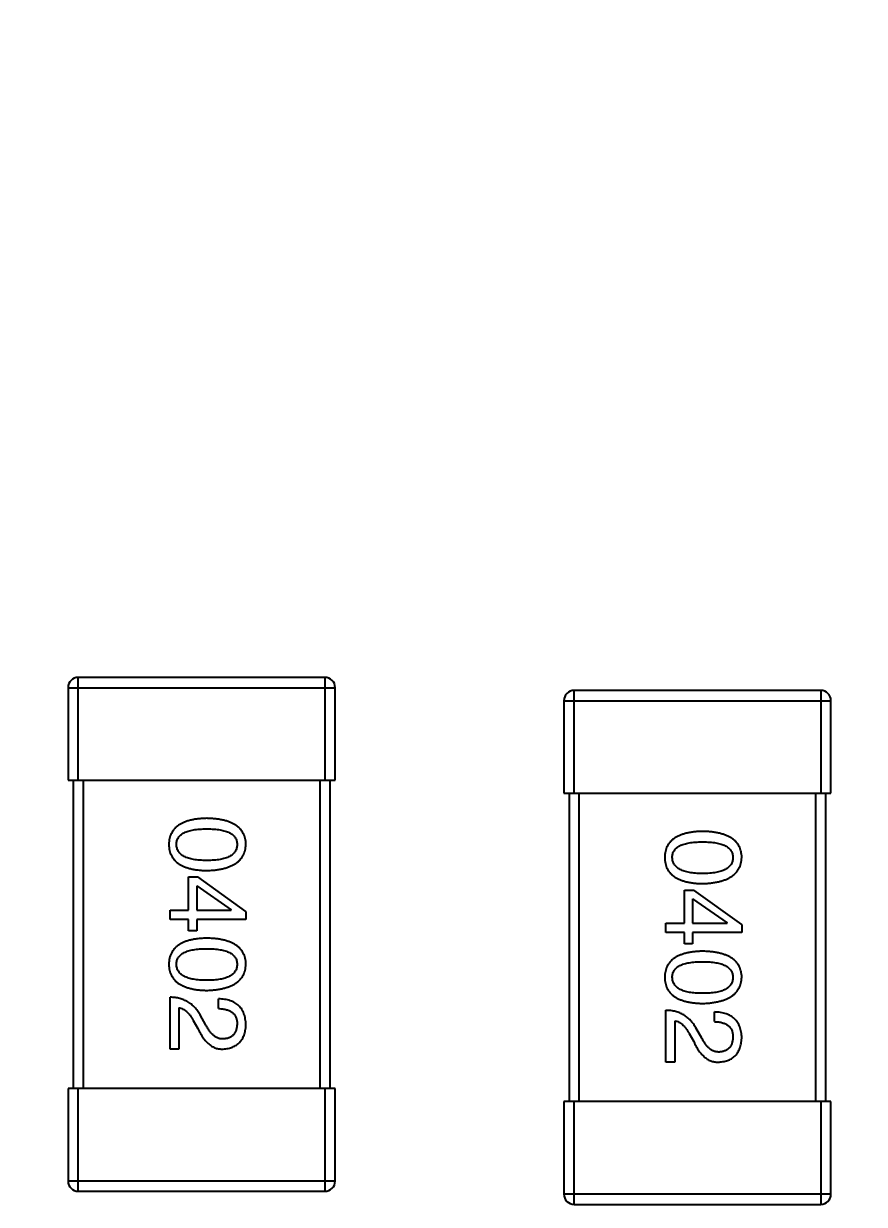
# Model space of a CAD drawing. Header units: millimetres. Extents: x -67 to 102, y -58 to 29.
# Drawn here: x 51.683 to 53.319, y 3.185 to 5.482 of the extents above; entities that cross this region are included whole.
import ezdxf

# ---------------------------------------------------------------- set-up
doc = ezdxf.new("R2010")
doc.units = ezdxf.units.MM
doc.header["$LTSCALE"] = 1.21
doc.header["$MEASUREMENT"] = 0
doc.header["$PDMODE"] = 3
doc.header["$PDSIZE"] = 0.3125
doc.layers.get('0').update_dxf_attribs({"linetype": 'CONTINUOUS'})
doc.layers.get('DEFPOINTS').update_dxf_attribs({"linetype": 'CONTINUOUS'})
doc.layers.add('Dim', color=3, linetype='CONTINUOUS', lineweight=25)
doc.styles.get("Standard").update_dxf_attribs({"font": 'txt', "width": 0.8})
doc.dimstyles.get("Standard").update_dxf_attribs({"dimtxt": 0.15625, "dimasz": 0.1875, "dimexe": 0.125, "dimexo": 0.0625, "dimgap": 0.09, "dimtad": 0, "dimtih": 1, "dimtoh": 1, "dimzin": 4, "dimdsep": 46, "dimtxsty": 'Standard', "dimblk": '_FILLED', "dimblk1": '_FILLED', "dimblk2": '_FILLED', "dimcen": 0.09, "dimazin": 1, "dimtp": 0.01, "dimtm": 0.01, "dimtfac": 1, "dimtofl": 0, "dimtmove": 0, "dimatfit": 3, "dimldrblk": '_FILLED', "dimfxl": 1, "dimtolj": 1, "dimtzin": 4, "dimarcsym": 0})

# ---------------------------------------------------------------- blocks, each defined once
blk = doc.blocks.new('_FILLED')
at = {"color": 0, "linetype": 'ByBlock'}
blk.add_solid([(0, 0), (-1, 0.1667), (-1, -0.1667)], dxfattribs=at)
blk = doc.blocks.new('*D35')
at = {"color": 0, "linetype": 'ByBlock', "lineweight": -2}
for p, q in [((47.5921, 4.0222), (47.5921, 16.9785)), ((76.5924, 4.0237), (76.5924, 16.9785)), ((47.5921, 16.8535), (59.0689, 16.8535)), ((76.5924, 16.8535), (65.1156, 16.8535))]:
    blk.add_line(p, q, dxfattribs=at)
at = {"layer": 'DEFPOINTS', "color": 0, "linetype": 'ByBlock'}
for p in [(47.5921, 3.9597), (76.5924, 3.9612)]:
    blk.add_point(p, dxfattribs=at)
at = {"color": 0, "linetype": 'ByBlock', "lineweight": -2, "xscale": 2, "yscale": 2, "zscale": 2, "rotation": 180}
blk.add_blockref('_FILLED', (47.5921, 16.8535), dxfattribs=at)
at = {"color": 0, "linetype": 'ByBlock', "lineweight": -2, "xscale": 2, "yscale": 2, "zscale": 2}
blk.add_blockref('_FILLED', (76.5924, 16.8535), dxfattribs=at)
at = {"color": 0, "linetype": 'ByBlock', "lineweight": -2, "insert": (62.0923, 16.8535), "char_height": 2, "attachment_point": 5}
blk.add_mtext('\\A1;29.00', dxfattribs=at)

msp = doc.modelspace()

# ---------------------------------------------------------------- linework, layer by layer
at = {"color": 7, "linetype": 'Continuous'}
for p, q in [((51.7891, 4.0099), (51.7891, 4.2099)), ((52.2691, 4.2099), (51.7891, 4.2099)), ((52.2691, 4.2099), (52.2691, 4.0099)), ((51.7691, 4.1899), (51.7691, 4.0099)), ((51.7691, 4.1899), (52.2891, 4.1899)), ((52.2891, 4.0099), (52.2891, 4.1899)), ((52.7543, 3.9845), (52.7543, 4.1845)), ((53.2343, 4.1845), (52.7543, 4.1845)), ((53.2343, 4.1845), (53.2343, 3.9845)), ((52.7343, 4.1645), (52.7343, 3.9845)), ((52.7343, 4.1645), (53.2543, 4.1645)), ((53.2543, 3.9845), (53.2543, 4.1645)), ((51.7691, 4.0099), (52.2891, 4.0099)), ((51.7791, 4.0099), (51.7791, 3.4099)), ((51.7991, 3.4099), (51.7991, 4.0099)), ((52.2591, 4.0099), (52.2591, 3.4099)), ((52.2791, 3.4099), (52.2791, 4.0099)), ((52.7343, 3.9845), (53.2543, 3.9845)), ((52.7443, 3.9845), (52.7443, 3.3845)), ((52.7643, 3.3845), (52.7643, 3.9845)), ((53.2243, 3.9845), (53.2243, 3.3845)), ((53.2443, 3.3845), (53.2443, 3.9845)), ((52.0039, 3.7568), (52.0039, 3.8216)), ((52.0039, 3.8216), (52.0219, 3.8216)), ((52.1154, 3.7543), (52.0219, 3.8216)), ((52.0195, 3.8043), (52.0195, 3.7568)), ((52.0195, 3.8043), (52.0867, 3.7576)), ((52.9691, 3.7314), (52.9691, 3.7962)), ((52.9691, 3.7962), (52.9871, 3.7962)), ((53.0806, 3.7289), (52.9871, 3.7962)), ((52.9847, 3.7789), (52.9847, 3.7314)), ((52.9847, 3.7789), (53.0519, 3.7322)), ((51.9678, 3.7388), (51.9678, 3.7568)), ((51.9678, 3.7568), (52.0039, 3.7568)), ((52.0195, 3.7568), (52.0867, 3.7568)), ((52.0867, 3.7568), (52.0867, 3.7576)), ((52.1154, 3.7543), (52.1154, 3.7388)), ((52.0039, 3.7388), (51.9678, 3.7388)), ((52.0039, 3.7166), (52.0039, 3.7388)), ((52.0195, 3.7388), (52.0195, 3.7166)), ((52.1154, 3.7388), (52.0195, 3.7388)), ((52.933, 3.7134), (52.933, 3.7314)), ((52.933, 3.7314), (52.9691, 3.7314)), ((52.9847, 3.7314), (53.0519, 3.7314)), ((53.0519, 3.7314), (53.0519, 3.7322)), ((53.0806, 3.7289), (53.0806, 3.7134)), ((52.0195, 3.7166), (52.0039, 3.7166)), ((52.9691, 3.7134), (52.933, 3.7134)), ((52.9691, 3.6912), (52.9691, 3.7134)), ((52.9847, 3.7134), (52.9847, 3.6912)), ((53.0806, 3.7134), (52.9847, 3.7134)), ((52.9847, 3.6912), (52.9691, 3.6912)), ((51.9678, 3.4868), (51.9678, 3.5876)), ((52.0621, 3.5655), (52.0621, 3.5843)), ((51.985, 3.5671), (51.985, 3.4868)), ((52.933, 3.4614), (52.933, 3.5622)), ((52.0129, 3.5425), (52.0219, 3.5269)), ((52.0375, 3.5335), (52.026, 3.5532)), ((52.9502, 3.5417), (52.9502, 3.4614)), ((53.0273, 3.5401), (53.0273, 3.5589)), ((52.9781, 3.5171), (52.9871, 3.5015)), ((53.0027, 3.5081), (52.9912, 3.5278)), ((51.985, 3.4868), (51.9678, 3.4868)), ((52.9502, 3.4614), (52.933, 3.4614)), ((51.7691, 3.4099), (51.7691, 3.2299)), ((52.2891, 3.4099), (51.7691, 3.4099)), ((51.7891, 3.2099), (51.7891, 3.4099)), ((52.2691, 3.4099), (52.2691, 3.2099)), ((52.2891, 3.2299), (52.2891, 3.4099)), ((52.7343, 3.3845), (52.7343, 3.2045)), ((53.2543, 3.3845), (52.7343, 3.3845)), ((52.7543, 3.1845), (52.7543, 3.3845)), ((53.2343, 3.3845), (53.2343, 3.1845)), ((53.2543, 3.2045), (53.2543, 3.3845)), ((52.2891, 3.2299), (51.7691, 3.2299)), ((51.7891, 3.2099), (52.2691, 3.2099)), ((53.2543, 3.2045), (52.7343, 3.2045)), ((52.7543, 3.1845), (53.2343, 3.1845))]:
    msp.add_line(p, q, dxfattribs=at)
for centre, start, end in [((51.7891, 4.1899), 90, 180), ((52.2691, 4.1899), 0, 90), ((52.7543, 4.1645), 90, 180), ((53.2343, 4.1645), 0, 90), ((51.7891, 3.2299), 180, 270), ((52.2691, 3.2299), 270, 0), ((52.7543, 3.2045), 180, 270), ((53.2343, 3.2045), 270, 0)]:
    msp.add_arc(centre, 0.02, start, end, dxfattribs=at)
for points, knots in [([(52.0391, 3.9357), (52.0362, 3.9356), (52.0305, 3.9354), (52.0222, 3.9346), (52.0144, 3.9335), (52.0073, 3.932), (52.0007, 3.9301), (51.9946, 3.9279), (51.9891, 3.9253), (51.9842, 3.9223), (51.9798, 3.9189), (51.976, 3.9152), (51.9728, 3.911), (51.9702, 3.9065), (51.9681, 3.9016), (51.9666, 3.8963), (51.9656, 3.8907), (51.9655, 3.8868), (51.9654, 3.8849)], [0, 0, 0, 0, 0.087693, 0.170223, 0.247496, 0.319826, 0.387768, 0.451403, 0.511459, 0.568358, 0.622671, 0.675251, 0.726739, 0.778422, 0.830759, 0.884394, 0.940865, 1, 1, 1, 1]), ([(52.1154, 3.8849), (52.1153, 3.8868), (52.1151, 3.8907), (52.1141, 3.8964), (52.1125, 3.9016), (52.1104, 3.9065), (52.1077, 3.911), (52.1043, 3.9152), (52.1004, 3.9189), (52.0959, 3.9223), (52.0908, 3.9253), (52.0851, 3.9279), (52.0789, 3.9301), (52.072, 3.932), (52.0646, 3.9335), (52.0567, 3.9346), (52.0481, 3.9354), (52.0422, 3.9356), (52.0391, 3.9357)], [0, 0, 0, 0, 0.057911, 0.113262, 0.165956, 0.217443, 0.268511, 0.319665, 0.372, 0.426129, 0.483365, 0.543779, 0.607756, 0.676562, 0.749704, 0.827713, 0.911177, 1, 1, 1, 1]), ([(51.9801, 3.8849), (51.9802, 3.8861), (51.9803, 3.8885), (51.9809, 3.892), (51.9821, 3.8952), (51.9838, 3.8982), (51.9858, 3.9009), (51.9884, 3.9034), (51.9914, 3.9057), (51.9949, 3.9077), (51.9989, 3.9095), (52.0033, 3.911), (52.0081, 3.9123), (52.0134, 3.9134), (52.0192, 3.9142), (52.0254, 3.9147), (52.0321, 3.9151), (52.0368, 3.9152), (52.0391, 3.9152)], [0, 0, 0, 0, 0.049766, 0.097012, 0.143225, 0.188786, 0.235079, 0.282962, 0.333687, 0.387747, 0.445963, 0.508657, 0.576545, 0.649868, 0.72822, 0.812712, 0.903543, 1, 1, 1, 1]), ([(52.0391, 3.9152), (52.0415, 3.9152), (52.0461, 3.9151), (52.0528, 3.9147), (52.0591, 3.9142), (52.0648, 3.9134), (52.0701, 3.9123), (52.075, 3.911), (52.0794, 3.9095), (52.0833, 3.9077), (52.0868, 3.9057), (52.0899, 3.9035), (52.0924, 3.9009), (52.0945, 3.8982), (52.0962, 3.8952), (52.0973, 3.892), (52.098, 3.8885), (52.0981, 3.8861), (52.0981, 3.8849)], [0, 0, 0, 0, 0.096452, 0.187278, 0.271765, 0.350519, 0.423437, 0.491321, 0.554011, 0.612224, 0.666281, 0.717003, 0.764884, 0.811423, 0.856783, 0.902993, 0.950236, 1, 1, 1, 1]), ([(53.0043, 3.9103), (53.0014, 3.9102), (52.9957, 3.91), (52.9874, 3.9092), (52.9797, 3.9081), (52.9725, 3.9066), (52.9659, 3.9047), (52.9599, 3.9025), (52.9544, 3.8999), (52.9494, 3.8969), (52.945, 3.8935), (52.9413, 3.8898), (52.938, 3.8856), (52.9354, 3.8811), (52.9333, 3.8762), (52.9318, 3.871), (52.9308, 3.8653), (52.9307, 3.8614), (52.9306, 3.8595)], [0, 0, 0, 0, 0.087693, 0.170223, 0.247496, 0.319826, 0.387768, 0.451403, 0.511459, 0.568358, 0.622671, 0.675251, 0.726739, 0.778422, 0.830759, 0.884394, 0.940865, 1, 1, 1, 1]), ([(53.0806, 3.8595), (53.0805, 3.8614), (53.0803, 3.8653), (53.0793, 3.871), (53.0777, 3.8762), (53.0756, 3.8811), (53.0729, 3.8856), (53.0695, 3.8898), (53.0656, 3.8935), (53.0611, 3.8969), (53.056, 3.8999), (53.0503, 3.9025), (53.0441, 3.9047), (53.0372, 3.9066), (53.0298, 3.9081), (53.0219, 3.9092), (53.0133, 3.91), (53.0074, 3.9102), (53.0043, 3.9103)], [0, 0, 0, 0, 0.057911, 0.113262, 0.165956, 0.217443, 0.268511, 0.319665, 0.372, 0.426129, 0.483365, 0.543779, 0.607756, 0.676562, 0.749704, 0.827713, 0.911177, 1, 1, 1, 1]), ([(51.9654, 3.8849), (51.9655, 3.8829), (51.9656, 3.879), (51.9666, 3.8734), (51.9681, 3.8681), (51.9702, 3.8632), (51.9728, 3.8587), (51.976, 3.8545), (51.9798, 3.8508), (51.9842, 3.8474), (51.9892, 3.8444), (51.9946, 3.8418), (52.0007, 3.8396), (52.0073, 3.8377), (52.0144, 3.8362), (52.0222, 3.8351), (52.0305, 3.8343), (52.0362, 3.8341), (52.0391, 3.834)], [0, 0, 0, 0, 0.059134, 0.115603, 0.169236, 0.221572, 0.273254, 0.32474, 0.377319, 0.431815, 0.488555, 0.548609, 0.612242, 0.680182, 0.75251, 0.829782, 0.91231, 1, 1, 1, 1]), ([(52.0391, 3.8537), (52.0368, 3.8537), (52.0322, 3.8538), (52.0256, 3.8541), (52.0195, 3.8547), (52.0137, 3.8556), (52.0085, 3.8566), (52.0036, 3.858), (51.9993, 3.8595), (51.9953, 3.8614), (51.9918, 3.8635), (51.9888, 3.8658), (51.9862, 3.8683), (51.9841, 3.8712), (51.9824, 3.8742), (51.9811, 3.8776), (51.9804, 3.8811), (51.9802, 3.8836), (51.9801, 3.8849)], [0, 0, 0, 0, 0.094834, 0.184067, 0.267029, 0.344713, 0.417334, 0.484367, 0.546941, 0.604717, 0.65953, 0.710539, 0.759381, 0.806382, 0.853027, 0.900623, 0.949121, 1, 1, 1, 1]), ([(52.0391, 3.834), (52.0421, 3.8342), (52.048, 3.8344), (52.0565, 3.8353), (52.0644, 3.8365), (52.0717, 3.838), (52.0785, 3.8399), (52.0847, 3.8422), (52.0904, 3.8448), (52.0955, 3.8478), (52.1, 3.8512), (52.1039, 3.8549), (52.1073, 3.859), (52.1101, 3.8635), (52.1123, 3.8683), (52.1139, 3.8735), (52.115, 3.8791), (52.1152, 3.8829), (52.1154, 3.8849)], [0, 0, 0, 0, 0.088475, 0.171606, 0.249595, 0.322626, 0.391327, 0.455765, 0.516374, 0.573675, 0.628522, 0.681161, 0.732559, 0.783563, 0.83504, 0.887639, 0.942585, 1, 1, 1, 1]), ([(52.0981, 3.8849), (52.0981, 3.8836), (52.098, 3.8811), (52.0973, 3.8776), (52.0962, 3.8742), (52.0945, 3.8712), (52.0924, 3.8684), (52.0899, 3.8658), (52.0868, 3.8635), (52.0834, 3.8614), (52.0794, 3.8596), (52.075, 3.858), (52.0701, 3.8567), (52.0648, 3.8556), (52.0591, 3.8547), (52.0528, 3.8541), (52.0461, 3.8538), (52.0415, 3.8537), (52.0391, 3.8537)], [0, 0, 0, 0, 0.050604, 0.098688, 0.145699, 0.191791, 0.238625, 0.286717, 0.337546, 0.391814, 0.449755, 0.512106, 0.579685, 0.652048, 0.730262, 0.814146, 0.904281, 1, 1, 1, 1]), ([(52.9453, 3.8595), (52.9454, 3.8607), (52.9455, 3.8631), (52.9461, 3.8666), (52.9473, 3.8698), (52.949, 3.8728), (52.9511, 3.8755), (52.9536, 3.8781), (52.9566, 3.8803), (52.9601, 3.8823), (52.9641, 3.8841), (52.9685, 3.8856), (52.9733, 3.8869), (52.9786, 3.888), (52.9844, 3.8888), (52.9907, 3.8893), (52.9973, 3.8897), (53.002, 3.8898), (53.0043, 3.8898)], [0, 0, 0, 0, 0.049766, 0.097012, 0.143225, 0.188786, 0.235079, 0.282962, 0.333687, 0.387747, 0.445963, 0.508657, 0.576545, 0.649868, 0.72822, 0.812712, 0.903543, 1, 1, 1, 1]), ([(53.0043, 3.8898), (53.0067, 3.8898), (53.0113, 3.8897), (53.018, 3.8893), (53.0243, 3.8888), (53.03, 3.888), (53.0353, 3.8869), (53.0402, 3.8856), (53.0446, 3.8841), (53.0485, 3.8823), (53.052, 3.8803), (53.0551, 3.8781), (53.0576, 3.8755), (53.0597, 3.8728), (53.0614, 3.8698), (53.0625, 3.8666), (53.0632, 3.8631), (53.0633, 3.8607), (53.0634, 3.8595)], [0, 0, 0, 0, 0.096452, 0.187278, 0.271765, 0.350519, 0.423437, 0.491321, 0.554011, 0.612224, 0.666281, 0.717003, 0.764884, 0.811423, 0.856783, 0.902993, 0.950236, 1, 1, 1, 1]), ([(52.9306, 3.8595), (52.9307, 3.8575), (52.9308, 3.8536), (52.9318, 3.848), (52.9333, 3.8427), (52.9354, 3.8378), (52.938, 3.8333), (52.9413, 3.8291), (52.9451, 3.8254), (52.9494, 3.822), (52.9544, 3.819), (52.9599, 3.8164), (52.9659, 3.8142), (52.9725, 3.8123), (52.9797, 3.8108), (52.9874, 3.8097), (52.9957, 3.8089), (53.0014, 3.8087), (53.0043, 3.8086)], [0, 0, 0, 0, 0.059134, 0.115603, 0.169236, 0.221572, 0.273254, 0.32474, 0.377319, 0.431815, 0.488555, 0.548609, 0.612242, 0.680182, 0.75251, 0.829782, 0.91231, 1, 1, 1, 1]), ([(53.0043, 3.8283), (53.002, 3.8283), (52.9974, 3.8284), (52.9908, 3.8287), (52.9847, 3.8293), (52.979, 3.8302), (52.9737, 3.8313), (52.9688, 3.8326), (52.9645, 3.8342), (52.9605, 3.836), (52.957, 3.8381), (52.954, 3.8404), (52.9514, 3.8429), (52.9493, 3.8458), (52.9476, 3.8489), (52.9463, 3.8522), (52.9456, 3.8557), (52.9454, 3.8582), (52.9453, 3.8595)], [0, 0, 0, 0, 0.094834, 0.184067, 0.267029, 0.344713, 0.417334, 0.484367, 0.546941, 0.604717, 0.65953, 0.710539, 0.759381, 0.806382, 0.853027, 0.900623, 0.949121, 1, 1, 1, 1]), ([(53.0043, 3.8086), (53.0074, 3.8088), (53.0132, 3.809), (53.0217, 3.8099), (53.0296, 3.8111), (53.0369, 3.8126), (53.0437, 3.8145), (53.0499, 3.8168), (53.0556, 3.8194), (53.0607, 3.8224), (53.0652, 3.8258), (53.0691, 3.8295), (53.0725, 3.8336), (53.0753, 3.8381), (53.0775, 3.8429), (53.0791, 3.8481), (53.0802, 3.8537), (53.0805, 3.8575), (53.0806, 3.8595)], [0, 0, 0, 0, 0.088475, 0.171606, 0.249595, 0.322626, 0.391327, 0.455765, 0.516374, 0.573675, 0.628522, 0.681161, 0.732559, 0.783563, 0.83504, 0.887639, 0.942585, 1, 1, 1, 1]), ([(53.0634, 3.8595), (53.0633, 3.8582), (53.0632, 3.8557), (53.0625, 3.8522), (53.0614, 3.8489), (53.0598, 3.8458), (53.0576, 3.843), (53.0551, 3.8404), (53.052, 3.8381), (53.0486, 3.836), (53.0446, 3.8342), (53.0402, 3.8326), (53.0354, 3.8313), (53.03, 3.8302), (53.0243, 3.8293), (53.018, 3.8287), (53.0113, 3.8284), (53.0067, 3.8283), (53.0043, 3.8283)], [0, 0, 0, 0, 0.050604, 0.098688, 0.145699, 0.191791, 0.238625, 0.286717, 0.337546, 0.391814, 0.449755, 0.512106, 0.579685, 0.652048, 0.730262, 0.814146, 0.904281, 1, 1, 1, 1]), ([(52.0391, 3.7025), (52.0362, 3.7024), (52.0305, 3.7022), (52.0222, 3.7014), (52.0144, 3.7004), (52.0073, 3.6988), (52.0007, 3.697), (51.9946, 3.6947), (51.9891, 3.6921), (51.9842, 3.6891), (51.9798, 3.6858), (51.976, 3.682), (51.9728, 3.6779), (51.9702, 3.6733), (51.9681, 3.6684), (51.9666, 3.6632), (51.9656, 3.6576), (51.9655, 3.6537), (51.9654, 3.6517)], [0, 0, 0, 0, 0.087693, 0.170223, 0.247496, 0.319826, 0.387768, 0.451403, 0.511459, 0.568358, 0.622671, 0.675251, 0.726739, 0.778422, 0.830759, 0.884394, 0.940865, 1, 1, 1, 1]), ([(52.1154, 3.6517), (52.1153, 3.6537), (52.1151, 3.6576), (52.1141, 3.6632), (52.1125, 3.6685), (52.1104, 3.6734), (52.1077, 3.6779), (52.1043, 3.682), (52.1004, 3.6858), (52.0959, 3.6891), (52.0908, 3.6921), (52.0851, 3.6947), (52.0789, 3.697), (52.072, 3.6988), (52.0646, 3.7004), (52.0567, 3.7015), (52.0481, 3.7022), (52.0422, 3.7024), (52.0391, 3.7025)], [0, 0, 0, 0, 0.057911, 0.113262, 0.165956, 0.217443, 0.268511, 0.319665, 0.372, 0.426129, 0.483365, 0.543779, 0.607756, 0.676562, 0.749704, 0.827713, 0.911177, 1, 1, 1, 1]), ([(51.9801, 3.6517), (51.9802, 3.6529), (51.9803, 3.6553), (51.9809, 3.6588), (51.9821, 3.662), (51.9838, 3.665), (51.9858, 3.6678), (51.9884, 3.6703), (51.9914, 3.6725), (51.9949, 3.6745), (51.9989, 3.6763), (52.0033, 3.6779), (52.0081, 3.6791), (52.0134, 3.6802), (52.0192, 3.681), (52.0254, 3.6816), (52.0321, 3.682), (52.0368, 3.682), (52.0391, 3.682)], [0, 0, 0, 0, 0.049766, 0.097012, 0.143225, 0.188786, 0.235079, 0.282962, 0.333687, 0.387747, 0.445963, 0.508657, 0.576545, 0.649868, 0.72822, 0.812712, 0.903543, 1, 1, 1, 1]), ([(52.0391, 3.682), (52.0415, 3.682), (52.0461, 3.682), (52.0528, 3.6816), (52.0591, 3.681), (52.0648, 3.6802), (52.0701, 3.6791), (52.075, 3.6779), (52.0794, 3.6763), (52.0833, 3.6745), (52.0868, 3.6725), (52.0899, 3.6703), (52.0924, 3.6678), (52.0945, 3.665), (52.0962, 3.662), (52.0973, 3.6588), (52.098, 3.6553), (52.0981, 3.6529), (52.0981, 3.6517)], [0, 0, 0, 0, 0.096452, 0.187278, 0.271765, 0.350519, 0.423437, 0.491321, 0.554011, 0.612224, 0.666281, 0.717003, 0.764884, 0.811423, 0.856783, 0.902993, 0.950236, 1, 1, 1, 1]), ([(53.0043, 3.6771), (53.0014, 3.677), (52.9957, 3.6768), (52.9874, 3.6761), (52.9797, 3.675), (52.9725, 3.6734), (52.9659, 3.6716), (52.9599, 3.6693), (52.9544, 3.6667), (52.9494, 3.6637), (52.945, 3.6604), (52.9413, 3.6566), (52.938, 3.6525), (52.9354, 3.648), (52.9333, 3.6431), (52.9318, 3.6378), (52.9308, 3.6322), (52.9307, 3.6283), (52.9306, 3.6263)], [0, 0, 0, 0, 0.087693, 0.170223, 0.247496, 0.319826, 0.387768, 0.451403, 0.511459, 0.568358, 0.622671, 0.675251, 0.726739, 0.778422, 0.830759, 0.884394, 0.940865, 1, 1, 1, 1]), ([(53.0806, 3.6263), (53.0805, 3.6283), (53.0803, 3.6322), (53.0793, 3.6378), (53.0777, 3.6431), (53.0756, 3.648), (53.0729, 3.6525), (53.0695, 3.6566), (53.0656, 3.6604), (53.0611, 3.6637), (53.056, 3.6667), (53.0503, 3.6693), (53.0441, 3.6716), (53.0372, 3.6734), (53.0298, 3.675), (53.0219, 3.6761), (53.0133, 3.6768), (53.0074, 3.677), (53.0043, 3.6771)], [0, 0, 0, 0, 0.057911, 0.113262, 0.165956, 0.217443, 0.268511, 0.319665, 0.372, 0.426129, 0.483365, 0.543779, 0.607756, 0.676562, 0.749704, 0.827713, 0.911177, 1, 1, 1, 1]), ([(52.9453, 3.6263), (52.9454, 3.6275), (52.9455, 3.6299), (52.9461, 3.6334), (52.9473, 3.6367), (52.949, 3.6396), (52.9511, 3.6424), (52.9536, 3.6449), (52.9566, 3.6472), (52.9601, 3.6492), (52.9641, 3.6509), (52.9685, 3.6525), (52.9733, 3.6537), (52.9786, 3.6548), (52.9844, 3.6556), (52.9907, 3.6562), (52.9973, 3.6566), (53.002, 3.6566), (53.0043, 3.6566)], [0, 0, 0, 0, 0.049766, 0.097012, 0.143225, 0.188786, 0.235079, 0.282962, 0.333687, 0.387747, 0.445963, 0.508657, 0.576545, 0.649868, 0.72822, 0.812712, 0.903543, 1, 1, 1, 1]), ([(53.0043, 3.6566), (53.0067, 3.6566), (53.0113, 3.6566), (53.018, 3.6562), (53.0243, 3.6556), (53.03, 3.6548), (53.0353, 3.6537), (53.0402, 3.6525), (53.0446, 3.6509), (53.0485, 3.6492), (53.052, 3.6472), (53.0551, 3.6449), (53.0576, 3.6424), (53.0597, 3.6396), (53.0614, 3.6366), (53.0625, 3.6334), (53.0632, 3.6299), (53.0633, 3.6275), (53.0634, 3.6263)], [0, 0, 0, 0, 0.096452, 0.187278, 0.271765, 0.350519, 0.423437, 0.491321, 0.554011, 0.612224, 0.666281, 0.717003, 0.764884, 0.811423, 0.856783, 0.902993, 0.950236, 1, 1, 1, 1]), ([(51.9654, 3.6517), (51.9655, 3.6497), (51.9656, 3.6458), (51.9666, 3.6402), (51.9681, 3.6349), (51.9702, 3.6301), (51.9728, 3.6255), (51.976, 3.6214), (51.9798, 3.6176), (51.9842, 3.6143), (51.9892, 3.6113), (51.9946, 3.6087), (52.0007, 3.6064), (52.0073, 3.6046), (52.0144, 3.603), (52.0222, 3.6019), (52.0305, 3.6012), (52.0362, 3.601), (52.0391, 3.6009)], [0, 0, 0, 0, 0.059134, 0.115603, 0.169236, 0.221572, 0.273254, 0.32474, 0.377319, 0.431815, 0.488555, 0.548609, 0.612242, 0.680182, 0.75251, 0.829782, 0.91231, 1, 1, 1, 1]), ([(52.0391, 3.6206), (52.0368, 3.6206), (52.0322, 3.6206), (52.0256, 3.621), (52.0195, 3.6216), (52.0137, 3.6224), (52.0085, 3.6235), (52.0036, 3.6248), (51.9993, 3.6264), (51.9953, 3.6282), (51.9918, 3.6303), (51.9888, 3.6326), (51.9862, 3.6352), (51.9841, 3.638), (51.9824, 3.6411), (51.9811, 3.6444), (51.9804, 3.648), (51.9802, 3.6504), (51.9801, 3.6517)], [0, 0, 0, 0, 0.094834, 0.184067, 0.267029, 0.344713, 0.417334, 0.484367, 0.546941, 0.604717, 0.65953, 0.710539, 0.759381, 0.806382, 0.853027, 0.900623, 0.949121, 1, 1, 1, 1]), ([(52.0981, 3.6517), (52.0981, 3.6504), (52.098, 3.648), (52.0973, 3.6444), (52.0962, 3.6411), (52.0945, 3.638), (52.0924, 3.6352), (52.0899, 3.6326), (52.0868, 3.6303), (52.0834, 3.6282), (52.0794, 3.6264), (52.075, 3.6248), (52.0701, 3.6235), (52.0648, 3.6224), (52.0591, 3.6216), (52.0528, 3.621), (52.0461, 3.6206), (52.0415, 3.6206), (52.0391, 3.6206)], [0, 0, 0, 0, 0.050604, 0.098688, 0.145699, 0.191791, 0.238625, 0.286717, 0.337546, 0.391814, 0.449755, 0.512106, 0.579685, 0.652048, 0.730262, 0.814146, 0.904281, 1, 1, 1, 1]), ([(52.0391, 3.6009), (52.0421, 3.601), (52.048, 3.6013), (52.0565, 3.6021), (52.0644, 3.6033), (52.0717, 3.6049), (52.0785, 3.6068), (52.0847, 3.609), (52.0904, 3.6117), (52.0955, 3.6147), (52.1, 3.6181), (52.1039, 3.6218), (52.1073, 3.6259), (52.1101, 3.6303), (52.1123, 3.6352), (52.1139, 3.6404), (52.115, 3.6459), (52.1152, 3.6497), (52.1154, 3.6517)], [0, 0, 0, 0, 0.088475, 0.171606, 0.249595, 0.322626, 0.391327, 0.455765, 0.516374, 0.573675, 0.628522, 0.681161, 0.732559, 0.783563, 0.83504, 0.887639, 0.942585, 1, 1, 1, 1]), ([(52.9306, 3.6263), (52.9307, 3.6243), (52.9308, 3.6204), (52.9318, 3.6148), (52.9333, 3.6096), (52.9354, 3.6047), (52.938, 3.6001), (52.9413, 3.596), (52.9451, 3.5922), (52.9494, 3.5889), (52.9544, 3.5859), (52.9599, 3.5833), (52.9659, 3.581), (52.9725, 3.5792), (52.9797, 3.5777), (52.9874, 3.5766), (52.9957, 3.5758), (53.0014, 3.5756), (53.0043, 3.5755)], [0, 0, 0, 0, 0.059134, 0.115603, 0.169236, 0.221572, 0.273254, 0.32474, 0.377319, 0.431815, 0.488555, 0.548609, 0.612242, 0.680182, 0.75251, 0.829782, 0.91231, 1, 1, 1, 1]), ([(53.0043, 3.5952), (53.002, 3.5952), (52.9974, 3.5952), (52.9908, 3.5956), (52.9847, 3.5962), (52.979, 3.597), (52.9737, 3.5981), (52.9688, 3.5994), (52.9645, 3.601), (52.9605, 3.6028), (52.957, 3.6049), (52.954, 3.6072), (52.9514, 3.6098), (52.9493, 3.6126), (52.9476, 3.6157), (52.9463, 3.619), (52.9456, 3.6226), (52.9454, 3.625), (52.9453, 3.6263)], [0, 0, 0, 0, 0.094834, 0.184067, 0.267029, 0.344713, 0.417334, 0.484367, 0.546941, 0.604717, 0.65953, 0.710539, 0.759381, 0.806382, 0.853027, 0.900623, 0.949121, 1, 1, 1, 1]), ([(53.0634, 3.6263), (53.0633, 3.625), (53.0632, 3.6226), (53.0625, 3.619), (53.0614, 3.6157), (53.0598, 3.6126), (53.0576, 3.6098), (53.0551, 3.6072), (53.052, 3.6049), (53.0486, 3.6028), (53.0446, 3.601), (53.0402, 3.5994), (53.0354, 3.5981), (53.03, 3.597), (53.0243, 3.5962), (53.018, 3.5956), (53.0113, 3.5952), (53.0067, 3.5952), (53.0043, 3.5952)], [0, 0, 0, 0, 0.050604, 0.098688, 0.145699, 0.191791, 0.238625, 0.286717, 0.337546, 0.391814, 0.449755, 0.512106, 0.579685, 0.652048, 0.730262, 0.814146, 0.904281, 1, 1, 1, 1]), ([(53.0043, 3.5755), (53.0074, 3.5756), (53.0132, 3.5759), (53.0217, 3.5767), (53.0296, 3.5779), (53.0369, 3.5795), (53.0437, 3.5814), (53.0499, 3.5836), (53.0556, 3.5863), (53.0607, 3.5893), (53.0652, 3.5927), (53.0691, 3.5964), (53.0725, 3.6005), (53.0753, 3.605), (53.0775, 3.6098), (53.0791, 3.615), (53.0802, 3.6205), (53.0805, 3.6244), (53.0806, 3.6263)], [0, 0, 0, 0, 0.088475, 0.171606, 0.249595, 0.322626, 0.391327, 0.455765, 0.516374, 0.573675, 0.628522, 0.681161, 0.732559, 0.783563, 0.83504, 0.887639, 0.942585, 1, 1, 1, 1]), ([(52.026, 3.5532), (52.0253, 3.5545), (52.0237, 3.5572), (52.0212, 3.561), (52.0185, 3.5646), (52.0157, 3.5679), (52.0126, 3.571), (52.0094, 3.5738), (52.006, 3.5763), (52.0025, 3.5786), (51.9987, 3.5807), (51.9948, 3.5824), (51.9908, 3.5839), (51.9865, 3.5852), (51.9821, 3.5862), (51.9775, 3.5869), (51.9727, 3.5874), (51.9695, 3.5875), (51.9678, 3.5876)], [0, 0, 0, 0, 0.065828, 0.130094, 0.192451, 0.254037, 0.313974, 0.373757, 0.433048, 0.492243, 0.551902, 0.611758, 0.672678, 0.734814, 0.798569, 0.863693, 0.930488, 1, 1, 1, 1]), ([(52.1154, 3.5335), (52.1153, 3.5355), (52.1151, 3.5394), (52.1143, 3.5451), (52.1131, 3.5504), (52.1115, 3.5554), (52.1095, 3.5599), (52.1072, 3.5641), (52.1045, 3.5679), (52.1013, 3.5713), (52.0977, 3.5743), (52.0938, 3.5769), (52.0894, 3.5791), (52.0847, 3.5809), (52.0796, 3.5824), (52.0741, 3.5834), (52.0682, 3.5841), (52.0642, 3.5842), (52.0621, 3.5843)], [0, 0, 0, 0, 0.07282, 0.141057, 0.2062, 0.267672, 0.326735, 0.383519, 0.439188, 0.494454, 0.549628, 0.605958, 0.66397, 0.72402, 0.787502, 0.854127, 0.925065, 1, 1, 1, 1]), ([(51.985, 3.5671), (51.9863, 3.5668), (51.989, 3.5663), (51.9927, 3.5647), (51.9964, 3.5625), (51.9999, 3.5597), (52.0034, 3.5563), (52.0067, 3.5523), (52.0099, 3.5476), (52.0119, 3.5443), (52.0129, 3.5425)], [0, 0, 0, 0, 0.103034, 0.208166, 0.318255, 0.434664, 0.559728, 0.695394, 0.841708, 1, 1, 1, 1]), ([(52.0621, 3.5655), (52.0635, 3.5654), (52.0664, 3.5653), (52.0705, 3.5649), (52.0743, 3.5642), (52.0778, 3.5634), (52.081, 3.5623), (52.084, 3.561), (52.0867, 3.5595), (52.0891, 3.5577), (52.0913, 3.5558), (52.0931, 3.5536), (52.0947, 3.5512), (52.096, 3.5485), (52.0969, 3.5457), (52.0976, 3.5426), (52.0981, 3.5394), (52.0981, 3.5371), (52.0981, 3.5359)], [0, 0, 0, 0, 0.082594, 0.15978, 0.232961, 0.301462, 0.365595, 0.426678, 0.484662, 0.540809, 0.595146, 0.648401, 0.702272, 0.757102, 0.813447, 0.872233, 0.934055, 1, 1, 1, 1]), ([(52.9912, 3.5278), (52.9905, 3.5291), (52.989, 3.5318), (52.9864, 3.5356), (52.9838, 3.5392), (52.9809, 3.5425), (52.9779, 3.5456), (52.9746, 3.5484), (52.9713, 3.5509), (52.9677, 3.5532), (52.964, 3.5553), (52.96, 3.557), (52.956, 3.5586), (52.9517, 3.5598), (52.9473, 3.5608), (52.9427, 3.5615), (52.9379, 3.562), (52.9347, 3.5621), (52.933, 3.5622)], [0, 0, 0, 0, 0.065828, 0.130094, 0.192451, 0.254037, 0.313974, 0.373757, 0.433048, 0.492243, 0.551902, 0.611758, 0.672678, 0.734814, 0.798569, 0.863693, 0.930488, 1, 1, 1, 1]), ([(52.9502, 3.5417), (52.9515, 3.5414), (52.9542, 3.5409), (52.9579, 3.5393), (52.9616, 3.5371), (52.9651, 3.5343), (52.9686, 3.5309), (52.9719, 3.5269), (52.9751, 3.5222), (52.9771, 3.5189), (52.9781, 3.5171)], [0, 0, 0, 0, 0.103034, 0.208166, 0.318255, 0.434664, 0.559728, 0.695394, 0.841708, 1, 1, 1, 1]), ([(53.0806, 3.5081), (53.0805, 3.5101), (53.0803, 3.514), (53.0795, 3.5197), (53.0783, 3.525), (53.0767, 3.53), (53.0748, 3.5345), (53.0724, 3.5387), (53.0697, 3.5425), (53.0665, 3.5459), (53.0629, 3.5489), (53.059, 3.5515), (53.0547, 3.5537), (53.0499, 3.5555), (53.0448, 3.557), (53.0393, 3.558), (53.0334, 3.5587), (53.0294, 3.5588), (53.0273, 3.5589)], [0, 0, 0, 0, 0.07282, 0.141057, 0.2062, 0.267672, 0.326735, 0.383519, 0.439188, 0.494454, 0.549628, 0.605958, 0.66397, 0.72402, 0.787502, 0.854127, 0.925065, 1, 1, 1, 1]), ([(53.0273, 3.5401), (53.0288, 3.54), (53.0316, 3.5399), (53.0357, 3.5395), (53.0395, 3.5389), (53.043, 3.538), (53.0463, 3.5369), (53.0492, 3.5356), (53.0519, 3.5341), (53.0543, 3.5323), (53.0565, 3.5304), (53.0583, 3.5282), (53.0599, 3.5258), (53.0612, 3.5232), (53.0621, 3.5203), (53.0628, 3.5172), (53.0633, 3.514), (53.0633, 3.5117), (53.0634, 3.5106)], [0, 0, 0, 0, 0.082594, 0.15978, 0.232961, 0.301462, 0.365595, 0.426678, 0.484662, 0.540809, 0.595146, 0.648401, 0.702272, 0.757102, 0.813447, 0.872233, 0.934055, 1, 1, 1, 1]), ([(52.0219, 3.5269), (52.0227, 3.5252), (52.0242, 3.5219), (52.0267, 3.5172), (52.0293, 3.5128), (52.032, 3.5088), (52.0347, 3.5051), (52.0376, 3.5017), (52.0405, 3.4987), (52.0436, 3.496), (52.0467, 3.4936), (52.0499, 3.4916), (52.0532, 3.4899), (52.0566, 3.4886), (52.0601, 3.4876), (52.0637, 3.487), (52.0674, 3.4867), (52.0699, 3.4867), (52.0711, 3.4868)], [0, 0, 0, 0, 0.082731, 0.161257, 0.236138, 0.307554, 0.375712, 0.440848, 0.502916, 0.562567, 0.619798, 0.675716, 0.73039, 0.78386, 0.837315, 0.890547, 0.944917, 1, 1, 1, 1]), ([(52.0719, 3.5064), (52.0711, 3.5064), (52.0695, 3.5063), (52.0671, 3.5065), (52.0647, 3.5069), (52.0624, 3.5074), (52.0601, 3.5084), (52.0578, 3.5095), (52.0556, 3.5108), (52.0534, 3.5124), (52.0513, 3.5142), (52.0492, 3.5162), (52.0471, 3.5185), (52.0451, 3.5211), (52.0432, 3.5238), (52.0412, 3.5268), (52.0393, 3.5301), (52.0381, 3.5323), (52.0375, 3.5335)], [0, 0, 0, 0, 0.052237, 0.103888, 0.155485, 0.207395, 0.259864, 0.31356, 0.369176, 0.4266, 0.486836, 0.550048, 0.61567, 0.685271, 0.75824, 0.834614, 0.915635, 1, 1, 1, 1]), ([(52.0711, 3.4868), (52.0728, 3.4869), (52.0761, 3.4872), (52.0809, 3.488), (52.0854, 3.4891), (52.0895, 3.4905), (52.0934, 3.4923), (52.097, 3.4944), (52.1002, 3.4968), (52.1031, 3.4996), (52.1057, 3.5027), (52.1081, 3.5062), (52.1101, 3.5099), (52.1118, 3.514), (52.1131, 3.5184), (52.1142, 3.5231), (52.115, 3.5282), (52.1152, 3.5317), (52.1154, 3.5335)], [0, 0, 0, 0, 0.070688, 0.137741, 0.201612, 0.262778, 0.321223, 0.378455, 0.434411, 0.490146, 0.546362, 0.603392, 0.662208, 0.723401, 0.787372, 0.85442, 0.925153, 1, 1, 1, 1]), ([(52.0981, 3.5359), (52.0981, 3.5348), (52.098, 3.5326), (52.0976, 3.5294), (52.097, 3.5265), (52.0963, 3.5237), (52.0953, 3.5211), (52.0941, 3.5187), (52.0928, 3.5166), (52.0912, 3.5146), (52.0895, 3.5129), (52.0875, 3.5113), (52.0854, 3.51), (52.0831, 3.5088), (52.0806, 3.5079), (52.0778, 3.5072), (52.0749, 3.5067), (52.0729, 3.5065), (52.0719, 3.5064)], [0, 0, 0, 0, 0.076112, 0.148436, 0.216883, 0.281466, 0.34298, 0.402356, 0.459881, 0.51546, 0.571111, 0.62658, 0.683162, 0.741007, 0.801404, 0.863825, 0.930544, 1, 1, 1, 1]), ([(52.9871, 3.5015), (52.9879, 3.4998), (52.9894, 3.4965), (52.9919, 3.4918), (52.9945, 3.4874), (52.9972, 3.4834), (53, 3.4797), (53.0028, 3.4763), (53.0058, 3.4733), (53.0088, 3.4706), (53.0119, 3.4682), (53.0151, 3.4662), (53.0184, 3.4646), (53.0218, 3.4632), (53.0253, 3.4622), (53.0289, 3.4616), (53.0326, 3.4613), (53.0351, 3.4613), (53.0363, 3.4614)], [0, 0, 0, 0, 0.082731, 0.161257, 0.236138, 0.307554, 0.375712, 0.440848, 0.502916, 0.562567, 0.619798, 0.675716, 0.73039, 0.78386, 0.837315, 0.890547, 0.944917, 1, 1, 1, 1]), ([(53.0371, 3.481), (53.0363, 3.481), (53.0347, 3.4809), (53.0323, 3.4811), (53.0299, 3.4815), (53.0276, 3.4821), (53.0253, 3.483), (53.023, 3.4841), (53.0208, 3.4854), (53.0187, 3.487), (53.0165, 3.4888), (53.0144, 3.4909), (53.0124, 3.4932), (53.0103, 3.4957), (53.0084, 3.4984), (53.0064, 3.5014), (53.0045, 3.5047), (53.0033, 3.5069), (53.0027, 3.5081)], [0, 0, 0, 0, 0.052237, 0.103888, 0.155485, 0.207395, 0.259864, 0.31356, 0.369176, 0.4266, 0.486836, 0.550048, 0.61567, 0.685271, 0.75824, 0.834614, 0.915635, 1, 1, 1, 1]), ([(53.0363, 3.4614), (53.038, 3.4615), (53.0413, 3.4618), (53.0461, 3.4626), (53.0506, 3.4637), (53.0547, 3.4651), (53.0586, 3.4669), (53.0622, 3.469), (53.0654, 3.4715), (53.0683, 3.4742), (53.071, 3.4773), (53.0733, 3.4808), (53.0753, 3.4845), (53.077, 3.4886), (53.0783, 3.493), (53.0794, 3.4978), (53.0802, 3.5028), (53.0804, 3.5063), (53.0806, 3.5081)], [0, 0, 0, 0, 0.070688, 0.137741, 0.201612, 0.262778, 0.321223, 0.378455, 0.434411, 0.490146, 0.546362, 0.603392, 0.662208, 0.723401, 0.787372, 0.85442, 0.925153, 1, 1, 1, 1]), ([(53.0634, 3.5106), (53.0633, 3.5094), (53.0632, 3.5072), (53.0628, 3.504), (53.0622, 3.5011), (53.0615, 3.4983), (53.0605, 3.4957), (53.0594, 3.4933), (53.058, 3.4912), (53.0565, 3.4892), (53.0547, 3.4875), (53.0528, 3.4859), (53.0506, 3.4846), (53.0483, 3.4834), (53.0458, 3.4826), (53.0431, 3.4818), (53.0402, 3.4813), (53.0382, 3.4811), (53.0371, 3.481)], [0, 0, 0, 0, 0.076112, 0.148436, 0.216883, 0.281466, 0.34298, 0.402356, 0.459881, 0.51546, 0.571111, 0.62658, 0.683162, 0.741007, 0.801404, 0.863825, 0.930544, 1, 1, 1, 1])]:
    msp.add_open_spline(points, degree=3, knots=knots, dxfattribs=at)

# ---------------------------------------------------------------- dimensions: what is measured, and where the dimension line sits
at = {"layer": 'Dim'}
dim = msp.add_linear_dim(base=(47.5921, 16.8535), p1=(76.5924, 3.9612), p2=(47.5921, 3.9597), dimstyle='Standard', override={"dimtxt": 2, "dimasz": 2, "dimtih": 0, "dimtoh": 0, "dimzin": 0, "dimcen": 0.198, "dimadec": 0, "dimazin": 0, "dimtp": 0, "dimtm": 0, "dimtdec": 4, "dimtzin": 0}, dxfattribs=at)
dim.commit()
dim.dimension.update_dxf_attribs({"geometry": '*D35', "text_midpoint": (62.0923, 16.8535)})

doc.saveas('drawing.dxf')
